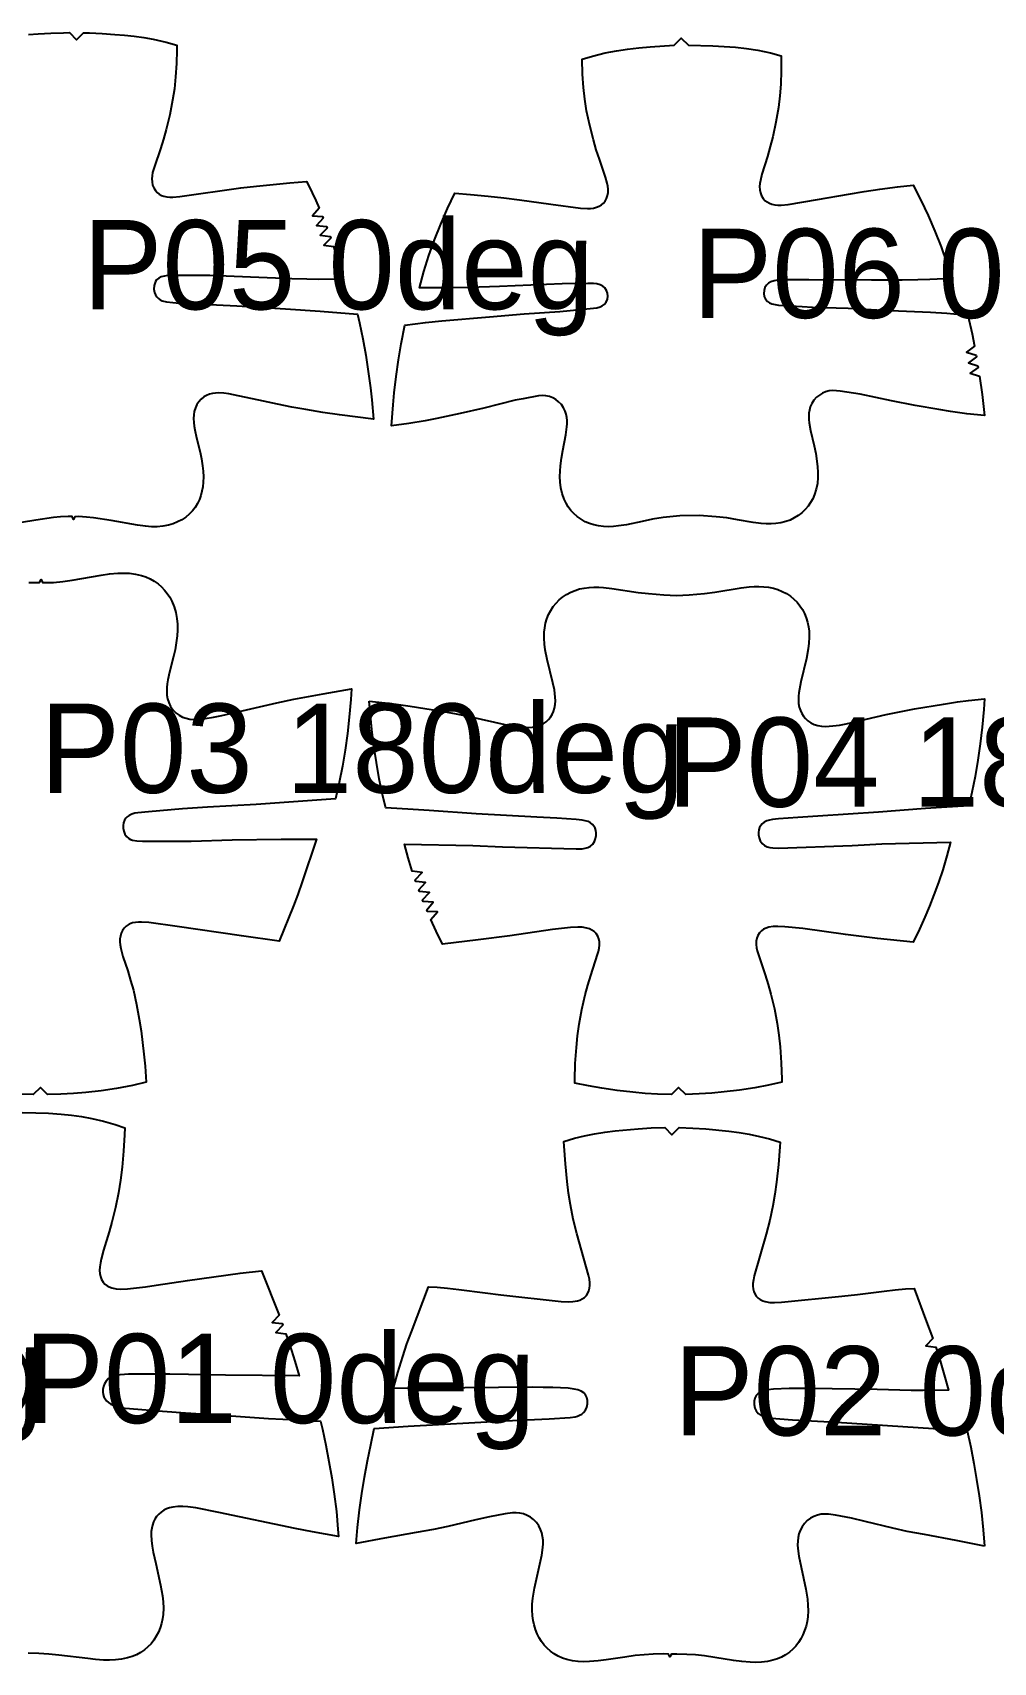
# Model space of a CAD drawing. Header units: millimetres. Extents: x 0 to 2016, y 0 to 4064.
# Drawn here: x 1296 to 1565, y 3026.7 to 3483.2 of the extents above; entities that cross this region are included whole.
import ezdxf

# ---------------------------------------------------------------- set-up
doc = ezdxf.new("R2010")
doc.units = ezdxf.units.MM
doc.layers.add('ANNOTATION', color=3, linetype='Continuous')
doc.layers.add('PIECES', color=5, linetype='Continuous')

msp = doc.modelspace()

# ---------------------------------------------------------------- linework, layer by layer
at = {"layer": 'PIECES'}
for points in [[(1294.85, 3482.6), (1297.54, 3482.81), (1301.11, 3483.02), (1304.67, 3483.15), (1306.29, 3483.17), (1308.28, 3481.16), (1310.29, 3483.15), (1311.92, 3483.11), (1315.48, 3482.93), (1319.04, 3482.67), (1321.74, 3482.43), (1324.42, 3482.14), (1327.1, 3481.77), (1329.76, 3481.3), (1333.36, 3480.49), (1336.35, 3479.64), (1336.38, 3478.22), (1336.3, 3474.48), (1336.05, 3470.75), (1335.7, 3467.47), (1335.21, 3464.21), (1334.4, 3460.12), (1333.4, 3456.07), (1332.62, 3453.34), (1331.76, 3450.63), (1330.08, 3445.66), (1329.61, 3443.95), (1329.46, 3443.09), (1329.39, 3442.22), (1329.43, 3441.34), (1329.6, 3440.49), (1329.91, 3439.68), (1330.36, 3438.94), (1330.85, 3438.4), (1331.42, 3437.95), (1332.05, 3437.59), (1332.73, 3437.32), (1333.56, 3437.14), (1334.41, 3437.07), (1335.26, 3437.08), (1337.25, 3437.25), (1354.26, 3439.66), (1358.65, 3440.18), (1367.97, 3441.1), (1372.72, 3441.5), (1373.26, 3440.45), (1375.29, 3436.14), (1376.21, 3433.99), (1374.4, 3431.86), (1377.19, 3431.69), (1377.37, 3431.23), (1375.48, 3429.16), (1378.27, 3428.89), (1378.45, 3428.43), (1376.52, 3426.4), (1379.3, 3426.08), (1379.46, 3425.6), (1377.51, 3423.61), (1380.28, 3423.24), (1381.77, 3418.39), (1382.91, 3414.14), (1376.17, 3414.07), (1372.82, 3414.1), (1368.62, 3414.2), (1352.39, 3414.88), (1345.61, 3415.11), (1342.46, 3415.17), (1335.4, 3415.19), (1333.8, 3415.11), (1332.89, 3414.99), (1332.01, 3414.74), (1331.31, 3414.4), (1330.73, 3413.89), (1330.41, 3413.42), (1330.19, 3412.9), (1330.06, 3412.34), (1329.98, 3411.35), (1330.14, 3410.37), (1330.39, 3409.73), (1330.75, 3409.16), (1331.23, 3408.67), (1331.74, 3408.34), (1332.31, 3408.09), (1333.53, 3407.79), (1335.25, 3407.55), (1336.99, 3407.42), (1341.76, 3407.21), (1353.14, 3406.61), (1366.78, 3405.78), (1376.48, 3405.14), (1386.99, 3404.34), (1387.55, 3401.91), (1388.48, 3397.41), (1389.29, 3392.88), (1389.98, 3388.29), (1390.58, 3383.68), (1390.95, 3380.35), (1391.47, 3374.91), (1391.47, 3374.91), (1381.94, 3376.13), (1377.23, 3376.81), (1372.53, 3377.57), (1368.55, 3378.29), (1364.58, 3379.08), (1360.61, 3379.91), (1352.28, 3381.76), (1350.9, 3382.02), (1349.51, 3382.2), (1348.11, 3382.27), (1347.22, 3382.22), (1346.35, 3382.1), (1345.5, 3381.89), (1344.69, 3381.57), (1343.93, 3381.14), (1343.17, 3380.53), (1342.51, 3379.8), (1341.98, 3378.99), (1341.57, 3378.09), (1341.27, 3377.1), (1341.11, 3376.09), (1341.07, 3375.06), (1341.12, 3374.02), (1341.24, 3372.98), (1341.42, 3371.95), (1341.93, 3369.72), (1342.94, 3365.64), (1343.32, 3363.76), (1343.61, 3361.86), (1343.76, 3360.32), (1343.81, 3358.77), (1343.76, 3357.23), (1343.64, 3355.99), (1343.42, 3354.76), (1343.11, 3353.56), (1342.68, 3352.4), (1342.14, 3351.26), (1341.48, 3350.2), (1340.72, 3349.21), (1339.85, 3348.3), (1338.9, 3347.49), (1337.79, 3346.74), (1336.61, 3346.11), (1335.37, 3345.61), (1334.09, 3345.24), (1332.49, 3344.94), (1330.88, 3344.8), (1329.26, 3344.8), (1327.63, 3344.9), (1325.39, 3345.2), (1317.98, 3346.5), (1313.07, 3347.26), (1311.09, 3347.5), (1308.89, 3347.61), (1307.84, 3347.6), (1307.43, 3346.81), (1307.04, 3347.61), (1305.98, 3347.63), (1303.78, 3347.54), (1301.8, 3347.33), (1296.88, 3346.64), (1289.46, 3345.42)], [(1294.9, 3329.2), (1297.18, 3329.14), (1297.95, 3329.16), (1298.35, 3329.96), (1298.75, 3329.16), (1299.53, 3329.14), (1301.81, 3329.19), (1304.46, 3329.42), (1307.1, 3329.79), (1315.19, 3331.21), (1317.51, 3331.55), (1319.84, 3331.77), (1321.51, 3331.81), (1323.17, 3331.74), (1324.82, 3331.53), (1326.45, 3331.16), (1327.7, 3330.74), (1328.91, 3330.21), (1330.05, 3329.56), (1331.13, 3328.79), (1332.08, 3327.97), (1332.93, 3327.06), (1333.7, 3326.08), (1334.38, 3325.03), (1334.97, 3323.91), (1335.61, 3322.36), (1336.07, 3320.75), (1336.38, 3319.09), (1336.53, 3317.48), (1336.55, 3315.86), (1336.46, 3314.24), (1336.23, 3312.28), (1335.88, 3310.33), (1335.44, 3308.41), (1334.31, 3304.06), (1333.84, 3301.86), (1333.68, 3300.79), (1333.58, 3299.72), (1333.55, 3298.65), (1333.62, 3297.59), (1333.81, 3296.54), (1334.12, 3295.53), (1334.65, 3294.44), (1335.34, 3293.45), (1336.19, 3292.6), (1337.05, 3291.98), (1337.99, 3291.49), (1338.99, 3291.14), (1340.03, 3290.91), (1341.09, 3290.81), (1342.16, 3290.82), (1343.23, 3290.9), (1344.29, 3291.03), (1346.63, 3291.43), (1348.94, 3291.9), (1354.64, 3293.18), (1364.42, 3295.47), (1369.15, 3296.46), (1377.34, 3298.03), (1385.26, 3299.42), (1385.09, 3296.41), (1384.66, 3291.45), (1384.13, 3286.83), (1383.48, 3282.24), (1382.72, 3277.7), (1381.84, 3273.18), (1380.83, 3268.6), (1358.59, 3267.03), (1344.95, 3266.21), (1338, 3265.76), (1328.48, 3264.98), (1325.43, 3264.68), (1324.6, 3264.53), (1323.79, 3264.3), (1323.03, 3263.95), (1322.51, 3263.58), (1322.07, 3263.13), (1321.72, 3262.6), (1321.45, 3261.88), (1321.35, 3261.12), (1321.39, 3260.35), (1321.55, 3259.51), (1321.86, 3258.72), (1322.33, 3258.01), (1322.95, 3257.44), (1323.45, 3257.17), (1323.99, 3256.98), (1325.14, 3256.79), (1326.81, 3256.68), (1337.23, 3256.71), (1340.38, 3256.75), (1351.9, 3257.05), (1365.62, 3257.31), (1370.61, 3257.32), (1375.45, 3257.26), (1371.47, 3245.32), (1370.23, 3241.78), (1369.02, 3238.64), (1364.99, 3228.74), (1354.48, 3230.21), (1336.51, 3232.83), (1328.53, 3233.94), (1326.51, 3234.08), (1325.65, 3234.07), (1324.8, 3233.99), (1323.97, 3233.82), (1323.04, 3233.47), (1322.2, 3232.94), (1321.61, 3232.35), (1321.14, 3231.67), (1320.79, 3230.91), (1320.57, 3230.13), (1320.46, 3229.34), (1320.44, 3228.54), (1320.5, 3227.73), (1320.69, 3226.62), (1320.96, 3225.52), (1321.28, 3224.44), (1322.62, 3220.42), (1323.45, 3217.7), (1324.2, 3214.95), (1325.11, 3210.95), (1325.86, 3206.91), (1326.37, 3203.64), (1326.8, 3200.37), (1327.18, 3197.06), (1327.49, 3193.73), (1327.81, 3189.25), (1323.93, 3188.31), (1319.53, 3187.46), (1315.22, 3186.82), (1310.88, 3186.35), (1307.4, 3186.07), (1303.92, 3185.87), (1300.17, 3185.76), (1298.17, 3187.76), (1296.17, 3185.77), (1292.42, 3185.88)], [(1293.05, 3180.76), (1296.89, 3180.68), (1300.46, 3180.5), (1304.02, 3180.22), (1306.88, 3179.94), (1309.73, 3179.57), (1312.56, 3179.08), (1315.85, 3178.34), (1319.1, 3177.41), (1321.81, 3176.48), (1321.75, 3174.48), (1321.47, 3169.93), (1321.04, 3165.39), (1320.59, 3161.81), (1320.03, 3158.24), (1319.18, 3154.13), (1318.18, 3150.06), (1317.44, 3147.35), (1315.86, 3142.15), (1315.17, 3139.62), (1314.96, 3138.59), (1314.81, 3137.54), (1314.77, 3136.49), (1314.83, 3135.61), (1315.01, 3134.76), (1315.31, 3133.96), (1315.76, 3133.22), (1316.25, 3132.68), (1316.83, 3132.23), (1317.47, 3131.86), (1318.17, 3131.59), (1319.37, 3131.33), (1320.6, 3131.25), (1322.59, 3131.33), (1327.61, 3131.92), (1330.62, 3132.33), (1339.35, 3133.67), (1354.08, 3135.7), (1360.08, 3136.38), (1365, 3123.95), (1363.11, 3121.89), (1365.89, 3121.61), (1366.07, 3121.14), (1364.14, 3119.11), (1366.92, 3118.79), (1368.02, 3115.6), (1369.46, 3111.09), (1370.66, 3106.99), (1349.97, 3107.21), (1334.39, 3107.43), (1322.89, 3107.44), (1321.69, 3107.4), (1320.49, 3107.3), (1319.31, 3107.09), (1318.55, 3106.86), (1317.82, 3106.55), (1317.16, 3106.11), (1316.55, 3105.5), (1316.09, 3104.77), (1315.81, 3103.96), (1315.68, 3103.12), (1315.68, 3102.44), (1315.78, 3101.78), (1315.98, 3101.13), (1316.3, 3100.54), (1316.71, 3100), (1317.2, 3099.54), (1317.88, 3099.08), (1318.62, 3098.73), (1319.4, 3098.46), (1320.62, 3098.16), (1321.86, 3097.97), (1323.12, 3097.84), (1332.34, 3097.07), (1338.79, 3096.59), (1349.02, 3095.99), (1362.07, 3095.05), (1366.07, 3094.8), (1376.63, 3094.28), (1377.14, 3092.02), (1378.08, 3087.52), (1378.95, 3083), (1379.76, 3078.42), (1380.46, 3073.81), (1381.05, 3068.94), (1381.49, 3064.06), (1381.61, 3062), (1381.61, 3062), (1374.36, 3063.31), (1369.47, 3064.25), (1348.18, 3068.71), (1341.73, 3069.99), (1339.44, 3070.32), (1338.03, 3070.42), (1336.63, 3070.4), (1335.23, 3070.22), (1334.36, 3070.01), (1333.52, 3069.71), (1332.72, 3069.32), (1331.98, 3068.84), (1331.31, 3068.28), (1330.71, 3067.62), (1330.21, 3066.86), (1329.83, 3066.05), (1329.54, 3065.19), (1329.35, 3064.3), (1329.23, 3063.39), (1329.19, 3062.47), (1329.26, 3060.84), (1329.47, 3059.23), (1329.76, 3057.63), (1330.46, 3054.44), (1331.85, 3048.34), (1332.36, 3045.38), (1332.55, 3043.65), (1332.62, 3041.92), (1332.54, 3040.18), (1332.37, 3038.89), (1332.09, 3037.61), (1331.71, 3036.37), (1331.21, 3035.16), (1330.63, 3034.03), (1329.94, 3032.96), (1329.16, 3031.97), (1328.28, 3031.05), (1327.31, 3030.23), (1326.22, 3029.49), (1325.06, 3028.87), (1323.85, 3028.36), (1322.59, 3027.96), (1320.93, 3027.61), (1319.25, 3027.42), (1317.56, 3027.36), (1315.86, 3027.39), (1313.64, 3027.55), (1311.43, 3027.79), (1303.34, 3028.79), (1300.55, 3029.06), (1297.75, 3029.24), (1294.77, 3029.3)]]:
    msp.add_lwpolyline(points, dxfattribs=at)
for points in [[(1475.65, 3479.61), (1477.62, 3481.64), (1479.65, 3479.68), (1486.42, 3479.48), (1489.59, 3479.31), (1492.75, 3479.06), (1495.89, 3478.71), (1499.02, 3478.22), (1502.64, 3477.47), (1505.57, 3476.71), (1505.61, 3472.46), (1505.47, 3468.72), (1505.2, 3465.44), (1504.81, 3462.17), (1504.11, 3458.06), (1503.22, 3453.98), (1502.51, 3451.23), (1501.73, 3448.5), (1500.17, 3443.48), (1499.75, 3441.77), (1499.61, 3440.9), (1499.56, 3440.03), (1499.61, 3439.16), (1499.78, 3438.3), (1500.08, 3437.48), (1500.54, 3436.74), (1501.03, 3436.19), (1501.62, 3435.73), (1502.27, 3435.37), (1502.97, 3435.11), (1503.82, 3434.93), (1504.68, 3434.86), (1505.55, 3434.87), (1507.5, 3435.05), (1515.73, 3436.4), (1524.46, 3437.97), (1528.83, 3438.67), (1533.22, 3439.3), (1538.12, 3439.94), (1542.5, 3440.45), (1544.7, 3436.25), (1546.75, 3431.95), (1548.65, 3427.58), (1550.36, 3423.21), (1551.91, 3418.78), (1553.31, 3414.32), (1547.23, 3414.03), (1543.89, 3413.94), (1539.42, 3413.87), (1530.89, 3413.87), (1513.32, 3413.97), (1506.17, 3413.89), (1504.6, 3413.81), (1503.63, 3413.68), (1502.7, 3413.39), (1502.01, 3412.99), (1501.44, 3412.44), (1501.02, 3411.74), (1500.78, 3410.96), (1500.71, 3410.12), (1500.83, 3409.29), (1501.2, 3408.49), (1501.79, 3407.84), (1502.35, 3407.46), (1502.98, 3407.2), (1503.87, 3406.99), (1504.79, 3406.87), (1511.42, 3406.43), (1514.31, 3406.29), (1524.3, 3405.96), (1533.99, 3405.45), (1547.4, 3404.88), (1552, 3404.57), (1557.83, 3404.04), (1559.03, 3398.84), (1559.73, 3395.31), (1557.49, 3393.63), (1560.17, 3392.85), (1560.26, 3392.36), (1558, 3390.7), (1560.68, 3389.89), (1560.76, 3389.4), (1558.47, 3387.8), (1561.12, 3386.93), (1561.83, 3381.83), (1562.5, 3375.93), (1557.58, 3376.44), (1553.01, 3377.05), (1549.71, 3377.57), (1543.14, 3378.76), (1536.52, 3380.01), (1527.67, 3381.9), (1522.13, 3382.75), (1521.08, 3382.88), (1520.03, 3382.92), (1518.98, 3382.83), (1518.02, 3382.58), (1517.11, 3382.19), (1516.27, 3381.67), (1515.5, 3381.04), (1514.76, 3380.23), (1514.16, 3379.32), (1513.71, 3378.33), (1513.48, 3377.47), (1513.36, 3376.59), (1513.32, 3375.7), (1513.36, 3374.8), (1513.46, 3373.9), (1513.83, 3371.71), (1514.81, 3367.4), (1515.25, 3365.27), (1515.6, 3363.12), (1515.77, 3361.6), (1515.87, 3360.07), (1515.86, 3358.54), (1515.71, 3356.92), (1515.4, 3355.33), (1514.92, 3353.77), (1514.42, 3352.63), (1513.82, 3351.55), (1513.11, 3350.53), (1512.3, 3349.58), (1511.4, 3348.72), (1510.37, 3347.92), (1509.26, 3347.23), (1508.09, 3346.66), (1506.86, 3346.21), (1505.51, 3345.88), (1504.13, 3345.68), (1502.74, 3345.59), (1501.35, 3345.61), (1499.95, 3345.7), (1497.73, 3345.98), (1493.33, 3346.75), (1490.37, 3347.23), (1487.39, 3347.6), (1482.65, 3347.91), (1477.25, 3347.82), (1472.53, 3347.34), (1469.57, 3346.87), (1466.62, 3346.29), (1462.25, 3345.36), (1460.04, 3345.01), (1458.65, 3344.86), (1457.26, 3344.8), (1455.87, 3344.83), (1454.48, 3344.99), (1453.12, 3345.27), (1451.88, 3345.68), (1450.68, 3346.2), (1449.55, 3346.86), (1448.49, 3347.62), (1447.56, 3348.45), (1446.73, 3349.37), (1445.98, 3350.36), (1445.34, 3351.43), (1444.8, 3352.55), (1444.26, 3354.08), (1443.9, 3355.67), (1443.7, 3357.28), (1443.64, 3358.81), (1443.68, 3360.34), (1443.8, 3361.87), (1444.07, 3364.03), (1444.44, 3366.18), (1445.26, 3370.51), (1445.56, 3372.72), (1445.62, 3373.62), (1445.63, 3374.51), (1445.57, 3375.4), (1445.41, 3376.28), (1445.15, 3377.13), (1444.67, 3378.11), (1444.04, 3379), (1443.27, 3379.78), (1442.48, 3380.38), (1441.62, 3380.87), (1440.7, 3381.23), (1439.73, 3381.44), (1438.68, 3381.5), (1437.63, 3381.42), (1433.3, 3380.65), (1431.08, 3380.21), (1422.3, 3378.02), (1415.73, 3376.54), (1409.2, 3375.12), (1405.92, 3374.48), (1401.38, 3373.71), (1396.47, 3373.03), (1396.94, 3378.95), (1397.27, 3382.29), (1397.79, 3386.9), (1398.41, 3391.51), (1399.15, 3396.05), (1400.17, 3401.28), (1405.98, 3402.02), (1410.55, 3402.49), (1423.94, 3403.53), (1433.6, 3404.38), (1443.57, 3405.06), (1446.46, 3405.3), (1453.08, 3405.97), (1453.98, 3406.11), (1454.87, 3406.36), (1455.49, 3406.64), (1456.04, 3407.04), (1456.6, 3407.71), (1456.94, 3408.52), (1457.04, 3409.35), (1456.94, 3410.19), (1456.67, 3410.96), (1456.23, 3411.65), (1455.64, 3412.18), (1454.93, 3412.56), (1453.99, 3412.81), (1453.02, 3412.91), (1451.45, 3412.94), (1444.29, 3412.77), (1426.74, 3412.05), (1418.22, 3411.75), (1413.75, 3411.67), (1410.4, 3411.65), (1404.32, 3411.72), (1405.56, 3416.23), (1406.96, 3420.71), (1408.52, 3425.13), (1410.26, 3429.56), (1412.16, 3433.93), (1414.21, 3438.21), (1418.6, 3437.86), (1423.53, 3437.39), (1427.93, 3436.91), (1432.33, 3436.37), (1441.11, 3435.1), (1449.38, 3434.04), (1451.33, 3433.92), (1452.2, 3433.94), (1453.07, 3434.04), (1453.91, 3434.25), (1454.6, 3434.54), (1455.24, 3434.92), (1455.8, 3435.4), (1456.28, 3435.97), (1456.71, 3436.73), (1456.99, 3437.55), (1457.13, 3438.42), (1457.14, 3439.29), (1457.06, 3440.16), (1456.89, 3441.02), (1456.41, 3442.72), (1454.68, 3447.68), (1453.8, 3450.38), (1453, 3453.1), (1451.97, 3457.15), (1451.12, 3461.23), (1450.61, 3464.49), (1450.24, 3467.76), (1449.96, 3471.49), (1449.86, 3475.73), (1452.76, 3476.6), (1456.34, 3477.48), (1459.46, 3478.07), (1462.59, 3478.54), (1465.74, 3478.89), (1468.89, 3479.17), (1475.65, 3479.61)], [(1390.26, 3295.95), (1394.7, 3295.48), (1397.79, 3295.09), (1401.75, 3294.53), (1409.9, 3293.22), (1414.08, 3292.47), (1417.86, 3291.72), (1429.05, 3289.24), (1430.9, 3288.89), (1432.76, 3288.64), (1433.82, 3288.56), (1434.88, 3288.54), (1435.93, 3288.62), (1436.97, 3288.8), (1437.97, 3289.12), (1438.92, 3289.58), (1439.78, 3290.17), (1440.44, 3290.78), (1441, 3291.47), (1441.47, 3292.23), (1441.84, 3293.04), (1442.13, 3294.01), (1442.29, 3295), (1442.36, 3296.01), (1442.33, 3297.02), (1442.23, 3298.04), (1442.08, 3299.06), (1441.68, 3301.05), (1440.02, 3307.62), (1439.51, 3310.28), (1439.3, 3311.92), (1439.19, 3313.57), (1439.22, 3315.21), (1439.37, 3316.5), (1439.63, 3317.77), (1439.99, 3319.01), (1440.48, 3320.21), (1441.06, 3321.33), (1441.75, 3322.4), (1442.54, 3323.38), (1443.42, 3324.29), (1444.4, 3325.1), (1445.49, 3325.84), (1446.65, 3326.46), (1447.86, 3326.96), (1449.12, 3327.35), (1450.45, 3327.62), (1451.8, 3327.79), (1453.15, 3327.86), (1454.51, 3327.85), (1455.87, 3327.77), (1458.14, 3327.53), (1465.54, 3326.41), (1468.45, 3326.05), (1472.75, 3325.72), (1476.27, 3325.56), (1479.79, 3325.75), (1484.08, 3326.11), (1486.99, 3326.49), (1494.39, 3327.67), (1496.65, 3327.93), (1498.01, 3328.02), (1499.37, 3328.04), (1500.73, 3327.98), (1502.07, 3327.82), (1503.4, 3327.56), (1504.67, 3327.18), (1505.88, 3326.69), (1507.05, 3326.07), (1508.15, 3325.35), (1509.13, 3324.54), (1510.02, 3323.64), (1510.81, 3322.66), (1511.51, 3321.61), (1512.1, 3320.48), (1512.6, 3319.29), (1512.97, 3318.05), (1513.24, 3316.79), (1513.4, 3315.5), (1513.44, 3313.85), (1513.35, 3312.21), (1513.15, 3310.57), (1512.66, 3307.9), (1511.05, 3301.32), (1510.67, 3299.32), (1510.52, 3298.31), (1510.43, 3297.29), (1510.41, 3296.27), (1510.48, 3295.26), (1510.66, 3294.28), (1510.95, 3293.31), (1511.33, 3292.5), (1511.8, 3291.74), (1512.37, 3291.06), (1513.03, 3290.45), (1513.9, 3289.87), (1514.85, 3289.42), (1515.85, 3289.11), (1516.89, 3288.93), (1517.94, 3288.86), (1519, 3288.89), (1520.06, 3288.98), (1521.92, 3289.24), (1523.77, 3289.6), (1534.94, 3292.17), (1538.72, 3292.95), (1542.89, 3293.74), (1551.03, 3295.11), (1554.98, 3295.7), (1558.07, 3296.11), (1562.5, 3296.61), (1562.31, 3293.56), (1561.87, 3288.61), (1561.32, 3284), (1560.65, 3279.4), (1559.87, 3274.87), (1558.98, 3270.35), (1558.14, 3266.65), (1550.49, 3266.18), (1546.01, 3265.86), (1532.81, 3264.84), (1515.87, 3263.72), (1510.24, 3263.39), (1504.81, 3262.99), (1503.11, 3262.81), (1502.3, 3262.65), (1501.53, 3262.39), (1500.81, 3262.01), (1500.3, 3261.6), (1499.88, 3261.1), (1499.56, 3260.53), (1499.34, 3259.87), (1499.25, 3259.19), (1499.27, 3258.49), (1499.42, 3257.62), (1499.74, 3256.8), (1500.24, 3256.07), (1500.91, 3255.5), (1501.63, 3255.14), (1502.41, 3254.92), (1503.23, 3254.81), (1504.87, 3254.75), (1525.48, 3255.55), (1533.8, 3255.95), (1552.96, 3256.45), (1551.98, 3252.64), (1550.83, 3248.74), (1549.63, 3245.18), (1548.32, 3241.66), (1547.08, 3238.56), (1545.79, 3235.48), (1544.27, 3232.05), (1542.56, 3228.4), (1532.55, 3229.49), (1523.62, 3230.62), (1511.69, 3232.22), (1506.65, 3232.76), (1504.62, 3232.85), (1503.35, 3232.8), (1502.09, 3232.59), (1501.36, 3232.36), (1500.68, 3232.03), (1500.06, 3231.6), (1499.53, 3231.06), (1499.06, 3230.33), (1498.75, 3229.53), (1498.59, 3228.67), (1498.57, 3227.78), (1498.68, 3226.89), (1498.87, 3226.01), (1499.12, 3225.14), (1501.06, 3219.29), (1501.91, 3216.58), (1502.68, 3213.85), (1503.68, 3209.79), (1504.47, 3205.69), (1504.93, 3202.43), (1505.28, 3199.16), (1505.61, 3194.63), (1505.77, 3190.1), (1505.76, 3189.19), (1502, 3188.38), (1498.24, 3187.68), (1493.93, 3187.01), (1489.6, 3186.48), (1486.13, 3186.16), (1482.65, 3185.93), (1478.86, 3185.78), (1476.85, 3187.77), (1474.86, 3185.76), (1470.97, 3185.88), (1467.49, 3186.09), (1464.01, 3186.38), (1459.68, 3186.87), (1455.36, 3187.51), (1451.6, 3188.18), (1447.83, 3188.97), (1447.82, 3189.88), (1447.94, 3194.41), (1448.24, 3198.94), (1448.56, 3202.22), (1449, 3205.48), (1449.76, 3209.58), (1450.72, 3213.65), (1451.48, 3216.38), (1452.3, 3219.1), (1454.19, 3224.96), (1454.44, 3225.84), (1454.63, 3226.72), (1454.72, 3227.61), (1454.7, 3228.5), (1454.53, 3229.36), (1454.21, 3230.16), (1453.74, 3230.88), (1453.2, 3231.41), (1452.58, 3231.84), (1451.9, 3232.17), (1451.17, 3232.4), (1449.91, 3232.6), (1448.63, 3232.64), (1446.61, 3232.53), (1441.57, 3231.95), (1429.65, 3230.25), (1420.74, 3229.06), (1410.74, 3227.89), (1409, 3231.53), (1407.53, 3234.77), (1409.33, 3236.91), (1406.54, 3237.06), (1406.34, 3237.52), (1408.18, 3239.63), (1405.39, 3239.83), (1405.2, 3240.3), (1407.08, 3242.37), (1404.29, 3242.63), (1404.12, 3243.09), (1406.03, 3245.13), (1403.25, 3245.44), (1403.09, 3245.91), (1405.05, 3247.91), (1402.28, 3248.28), (1401.12, 3252.05), (1400.12, 3255.86), (1419.28, 3255.51), (1427.6, 3255.18), (1448.22, 3254.53), (1449.86, 3254.6), (1450.67, 3254.72), (1451.46, 3254.94), (1452.18, 3255.31), (1452.84, 3255.89), (1453.33, 3256.62), (1453.64, 3257.44), (1453.79, 3258.31), (1453.8, 3259.01), (1453.71, 3259.7), (1453.49, 3260.35), (1453.16, 3260.92), (1452.74, 3261.42), (1452.23, 3261.83), (1451.5, 3262.2), (1450.72, 3262.45), (1449.91, 3262.6), (1448.22, 3262.77), (1442.78, 3263.13), (1437.15, 3263.42), (1420.21, 3264.4), (1407, 3265.33), (1402.51, 3265.61), (1394.86, 3266.02), (1393.99, 3269.72), (1393.06, 3274.22), (1392.25, 3278.75), (1391.55, 3283.34), (1390.96, 3287.95), (1390.48, 3292.9), (1390.26, 3295.95)], [(1562.5, 3059.3), (1554.58, 3060.89), (1545.76, 3062.5), (1540.89, 3063.42), (1536.89, 3064.31), (1529.09, 3066.2), (1525.26, 3067.08), (1520.83, 3067.95), (1518.8, 3068.23), (1517.78, 3068.27), (1516.76, 3068.2), (1515.71, 3067.97), (1514.7, 3067.6), (1513.76, 3067.08), (1512.9, 3066.43), (1512.1, 3065.61), (1511.43, 3064.69), (1510.9, 3063.68), (1510.56, 3062.7), (1510.33, 3061.69), (1510.21, 3060.67), (1510.18, 3059.62), (1510.23, 3058.58), (1510.51, 3056.48), (1512.51, 3047.24), (1512.94, 3044.4), (1513.08, 3042.77), (1513.11, 3041.13), (1513.02, 3039.5), (1512.83, 3038.19), (1512.55, 3036.9), (1512.16, 3035.64), (1511.67, 3034.41), (1511.1, 3033.31), (1510.43, 3032.27), (1509.67, 3031.29), (1508.83, 3030.4), (1507.89, 3029.59), (1506.83, 3028.85), (1505.7, 3028.23), (1504.51, 3027.72), (1503.28, 3027.32), (1501.71, 3026.98), (1500.12, 3026.79), (1498.52, 3026.72), (1496.91, 3026.76), (1494.56, 3026.96), (1492.23, 3027.27), (1487.03, 3028.12), (1484.15, 3028.53), (1481.64, 3028.8), (1479.13, 3028.97), (1476.37, 3029.07), (1474.84, 3029.06), (1474.43, 3028.26), (1474.04, 3029.06), (1472.5, 3029.08), (1469.74, 3029.01), (1467.23, 3028.86), (1464.72, 3028.61), (1461.83, 3028.22), (1456.63, 3027.41), (1454.3, 3027.12), (1451.95, 3026.94), (1450.34, 3026.91), (1448.73, 3026.99), (1447.14, 3027.19), (1445.58, 3027.55), (1444.35, 3027.95), (1443.17, 3028.47), (1442.04, 3029.11), (1440.99, 3029.85), (1440.06, 3030.67), (1439.22, 3031.57), (1438.47, 3032.55), (1437.81, 3033.6), (1437.25, 3034.7), (1436.76, 3035.93), (1436.38, 3037.2), (1436.11, 3038.49), (1435.94, 3039.8), (1435.86, 3041.44), (1435.9, 3043.07), (1436.05, 3044.7), (1436.51, 3047.54), (1438.58, 3056.77), (1438.88, 3058.86), (1438.93, 3059.91), (1438.91, 3060.95), (1438.8, 3061.98), (1438.58, 3062.99), (1438.24, 3063.96), (1437.73, 3064.98), (1437.06, 3065.91), (1436.27, 3066.73), (1435.41, 3067.39), (1434.48, 3067.91), (1433.47, 3068.3), (1432.42, 3068.53), (1431.4, 3068.61), (1430.38, 3068.58), (1428.35, 3068.32), (1423.91, 3067.48), (1420.08, 3066.63), (1412.26, 3064.8), (1408.25, 3063.94), (1403.38, 3063.06), (1394.55, 3061.52), (1386.61, 3060), (1386.98, 3064.53), (1387.52, 3069.41), (1388.18, 3074.02), (1388.95, 3078.61), (1389.78, 3083.14), (1390.68, 3087.65), (1391.67, 3092.2), (1401.17, 3092.85), (1428.29, 3094.39), (1440.66, 3094.95), (1446.47, 3095.31), (1447.87, 3095.52), (1448.52, 3095.7), (1449.15, 3095.94), (1449.73, 3096.25), (1450.25, 3096.67), (1450.81, 3097.36), (1451.19, 3098.16), (1451.4, 3099.11), (1451.38, 3100.09), (1451.21, 3100.9), (1450.84, 3101.63), (1450.29, 3102.24), (1449.59, 3102.7), (1448.63, 3103.07), (1447.62, 3103.29), (1445.98, 3103.48), (1441.65, 3103.69), (1438.97, 3103.76), (1435.89, 3103.77), (1417.02, 3103.61), (1407.44, 3103.4), (1404.1, 3103.39), (1397.04, 3103.54), (1398.27, 3107.9), (1399.66, 3112.41), (1400.81, 3115.9), (1402.04, 3119.35), (1406.87, 3131.95), (1409.3, 3131.82), (1412.18, 3131.57), (1415.29, 3131.2), (1422.72, 3130.21), (1427.06, 3129.67), (1443.96, 3127.81), (1445.98, 3127.71), (1447.26, 3127.76), (1448.52, 3127.98), (1449.24, 3128.21), (1449.91, 3128.53), (1450.52, 3128.96), (1451.05, 3129.49), (1451.47, 3130.1), (1451.76, 3130.78), (1451.94, 3131.49), (1452.03, 3132.24), (1452.03, 3132.99), (1451.9, 3134.08), (1451.67, 3135.16), (1448.39, 3146.83), (1447.39, 3150.82), (1446.58, 3154.84), (1446.07, 3158.13), (1445.67, 3161.43), (1445.17, 3166.37), (1444.8, 3171.32), (1444.73, 3172.63), (1447.74, 3173.52), (1450.53, 3174.23), (1453.36, 3174.8), (1456.23, 3175.25), (1459.12, 3175.59), (1465.58, 3176.2), (1469.15, 3176.43), (1473.02, 3176.52), (1475.01, 3174.51), (1477.02, 3176.51), (1480.88, 3176.38), (1484.45, 3176.12), (1490.91, 3175.47), (1493.79, 3175.1), (1496.66, 3174.63), (1499.48, 3174.03), (1502.27, 3173.31), (1505.27, 3172.39), (1505.2, 3171.08), (1504.79, 3166.13), (1504.25, 3161.2), (1503.82, 3157.9), (1503.29, 3154.62), (1502.44, 3150.6), (1501.41, 3146.62), (1498.04, 3134.98), (1497.8, 3133.9), (1497.66, 3132.81), (1497.65, 3132.06), (1497.73, 3131.31), (1497.91, 3130.59), (1498.2, 3129.92), (1498.61, 3129.3), (1499.13, 3128.77), (1499.74, 3128.34), (1500.42, 3128.01), (1501.13, 3127.77), (1502.39, 3127.54), (1503.67, 3127.48), (1505.69, 3127.57), (1522.61, 3129.3), (1526.95, 3129.8), (1534.39, 3130.73), (1537.49, 3131.08), (1540.38, 3131.3), (1542.81, 3131.42), (1546.32, 3122.09), (1548.03, 3117.39), (1546.07, 3115.4), (1548.84, 3115.02), (1549.87, 3111.82), (1551.22, 3107.29), (1552.42, 3102.93), (1545.35, 3102.84), (1542.01, 3102.87), (1532.43, 3103.15), (1513.57, 3103.47), (1510.49, 3103.47), (1507.81, 3103.43), (1503.48, 3103.25), (1501.83, 3103.07), (1500.82, 3102.86), (1499.86, 3102.5), (1499.16, 3102.05), (1498.6, 3101.45), (1498.23, 3100.71), (1498.05, 3099.91), (1498.03, 3098.93), (1498.23, 3097.97), (1498.6, 3097.17), (1499.16, 3096.47), (1499.67, 3096.06), (1500.25, 3095.73), (1500.87, 3095.49), (1501.52, 3095.31), (1502.92, 3095.09), (1508.73, 3094.68), (1521.09, 3094.03), (1548.21, 3092.27), (1557.7, 3091.55), (1558.65, 3086.99), (1559.52, 3082.47), (1560.31, 3077.94), (1561.04, 3073.34), (1561.67, 3068.72), (1562.17, 3063.84), (1562.5, 3059.3)]]:
    msp.add_lwpolyline(points, close=True, dxfattribs=at)

# ---------------------------------------------------------------- texts
at = {"layer": 'ANNOTATION'}
for s, p in [('P05 0deg', (1310.05, 3405.67)), ('P06 0deg', (1480.77, 3403.25)), ('P03 180deg', (1298.14, 3270.25)), ('P04 180deg', (1473.64, 3266.36)), ('P09 180deg', (1118.84, 3095.74)), ('P01 0deg', (1293.66, 3093.75)), ('P02 0deg', (1475.56, 3090.28))]:
    msp.add_text(s, height=25, dxfattribs=at).set_placement(p)

doc.saveas('drawing.dxf')
